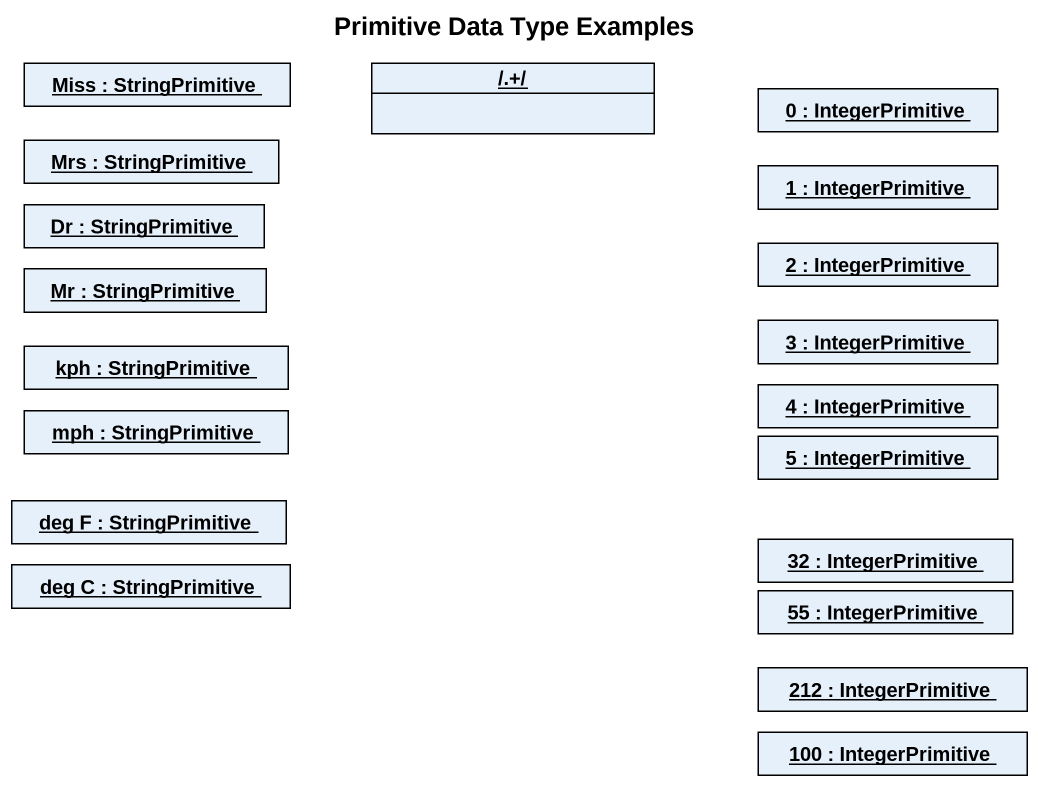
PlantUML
@startuml
title Primitive Data Type Examples
hide circle
hide empty members
object "Miss : StringPrimitive" as Miss
object "/.+/" as object1
object "0 : IntegerPrimitive" as o0
object "Mrs : StringPrimitive" as Mrs
object "1 : IntegerPrimitive" as o1
object "Dr : StringPrimitive" as Dr
object "2 : IntegerPrimitive" as o2
object "Mr : StringPrimitive" as Mr
object "3 : IntegerPrimitive" as o3
object "kph : StringPrimitive" as kph
object "mph : StringPrimitive" as mph
object "4 : IntegerPrimitive" as o4
object "deg F : StringPrimitive" as deg_F
object "5 : IntegerPrimitive" as o5
object "deg C : StringPrimitive" as deg_C
object "32 : IntegerPrimitive" as o32
object "55 : IntegerPrimitive" as o55
object "212 : IntegerPrimitive" as o212
object "100 : IntegerPrimitive" as o100
@enduml
